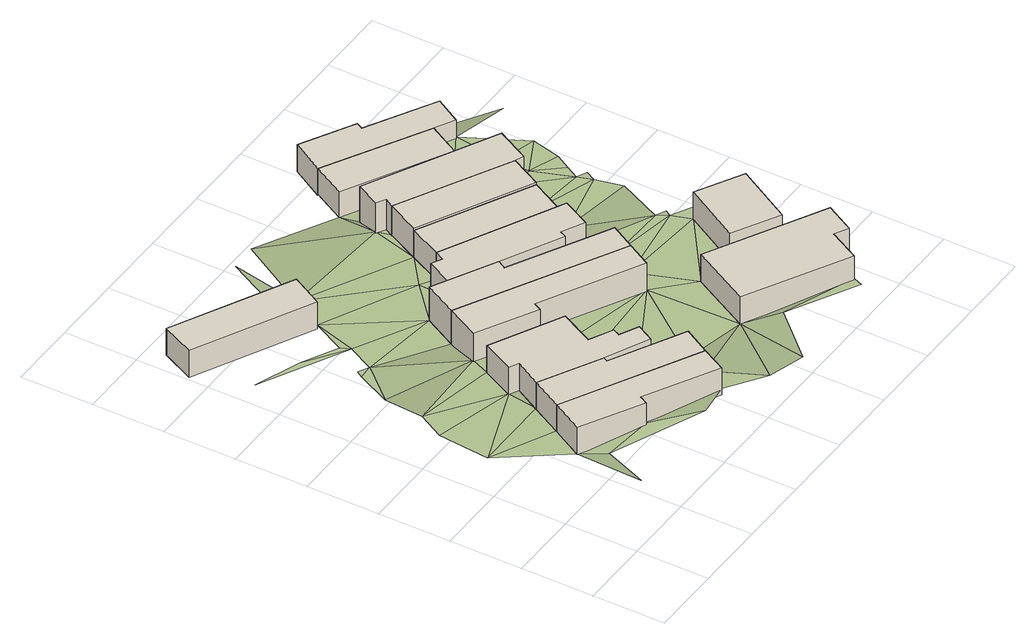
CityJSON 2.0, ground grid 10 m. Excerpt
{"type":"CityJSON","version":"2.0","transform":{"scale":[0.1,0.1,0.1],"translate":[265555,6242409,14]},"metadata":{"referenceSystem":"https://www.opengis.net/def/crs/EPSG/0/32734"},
"CityObjects":{
"building1":{"type":"Building","attributes":{"address":"65 Kingsley Road Salt River Cape Town","building":"house","building:levels":"1","footprint":{"type":"Polygon"},"plus_code":"C5XMX7XW+X4W","ground_height":16.59,"building_height":4.1,"roof_height":20.69},"geometry":[{"type":"Solid","lod":"1","boundaries":[[[[0,1,2,3]],[[1,4,5,2]],[[4,6,7,5]],[[6,8,9,7]],[[8,10,11,9]],[[10,0,3,11]],[[3,2,5,7,9,11]],[[10,8,6,4,1,0]]]]}]},
"building2":{"type":"Building","attributes":{"address":"63 Kingsley Road Salt River Cape Town","building":"house","building:levels":"1","footprint":{"type":"Polygon"},"plus_code":"C5XVXXXJ+XCV","ground_height":16.59,"building_height":4.1,"roof_height":20.69},"geometry":[{"type":"Solid","lod":"1","boundaries":[[[[12,1,2,13]],[[1,0,3,2]],[[0,14,15,3]],[[14,16,17,15]],[[16,18,19,17]],[[18,12,13,19]],[[13,2,3,15,17,19]],[[18,16,14,0,1,12]]]]}]},
"building3":{"type":"Building","attributes":{"address":"72 Kingsley Road Salt River Cape Town","building":"house","building:levels":"1","footprint":{"type":"Polygon"},"plus_code":"C5X6X5XF+XGW","ground_height":14.92,"building_height":4.1,"roof_height":19.02},"geometry":[{"type":"Solid","lod":"1","boundaries":[[[[20,21,22,23]],[[21,24,25,22]],[[24,26,27,25]],[[26,20,23,27]],[[23,22,25,27]],[[26,24,21,20]]]]}]},
"building4":{"type":"Building","attributes":{"address":"61 Kingsley Road Salt River Cape Town","building":"house","building:levels":"1","footprint":{"type":"Polygon"},"plus_code":"C5XQXWX5+XCR","ground_height":16.59,"building_height":4.1,"roof_height":20.69},"geometry":[{"type":"Solid","lod":"1","boundaries":[[[[12,18,19,13]],[[18,28,29,19]],[[28,30,31,29]],[[30,32,33,31]],[[32,34,35,33]],[[34,36,37,35]],[[36,38,39,37]],[[38,40,41,39]],[[40,42,43,41]],[[42,44,45,43]],[[44,12,13,45]],[[13,19,29,31,33,35,37,39,41,43,45]],[[44,42,40,38,36,34,32,30,28,18,12]]]]}]},
"building5":{"type":"Building","attributes":{"address":"59 Kingsley Road Salt River Cape Town","building":"house","building:levels":"1","footprint":{"type":"Polygon"},"plus_code":"C6X4X2XF+XWV","ground_height":16.59,"building_height":4.1,"roof_height":20.69},"geometry":[{"type":"Solid","lod":"1","boundaries":[[[[46,47,48,49]],[[47,50,51,48]],[[50,52,53,51]],[[52,54,55,53]],[[54,56,57,55]],[[56,46,49,57]],[[49,48,51,53,55,57]],[[56,54,52,50,47,46]]]]}]},
"building6":{"type":"Building","attributes":{"address":"57 Kingsley Road Salt River Cape Town","building":"house","building:levels":"1","footprint":{"type":"Polygon"},"plus_code":"C6XCXVX7+XMW","ground_height":16.59,"building_height":4.1,"roof_height":20.69},"geometry":[{"type":"Solid","lod":"1","boundaries":[[[[46,56,57,49]],[[56,58,59,57]],[[58,60,61,59]],[[60,62,63,61]],[[62,64,65,63]],[[64,46,49,65]],[[49,57,59,61,63,65]],[[64,62,60,58,56,46]]]]}]},
"building7":{"type":"Building","attributes":{"address":"55 Kingsley Road Salt River Cape Town","building":"house","building:levels":"1","footprint":{"type":"Polygon"},"plus_code":"C6XHX4XR+XXW","ground_height":15.59,"building_height":4.1,"roof_height":19.69},"geometry":[{"type":"Solid","lod":"1","boundaries":[[[[66,67,68,69]],[[67,70,71,68]],[[70,72,73,71]],[[72,74,75,73]],[[74,76,77,75]],[[76,78,79,77]],[[78,80,81,79]],[[80,82,83,81]],[[82,66,69,83]],[[69,68,71,73,75,77,79,81,83]],[[82,80,78,76,74,72,70,67,66]]]]}]},
"building8":{"type":"Building","attributes":{"address":"53 Kingsley Road Salt River Cape Town","building":"house","building:levels":"1","footprint":{"type":"Polygon"},"plus_code":"C6XPX7XG+XMR","ground_height":15.59,"building_height":4.1,"roof_height":19.69},"geometry":[{"type":"Solid","lod":"1","boundaries":[[[[84,66,69,85]],[[66,82,83,69]],[[82,86,87,83]],[[86,84,85,87]],[[85,69,83,87]],[[86,82,66,84]]]]}]},
"building9":{"type":"Building","attributes":{"address":"42 Chatham Road Salt River Cape Town","building":"house","building:levels":"1","footprint":{"type":"Polygon"},"plus_code":"C7X5X9XW+X6R","ground_height":16.56,"building_height":4.1,"roof_height":20.66},"geometry":[{"type":"Solid","lod":"1","boundaries":[[[[88,89,90,91]],[[89,92,93,90]],[[92,94,95,93]],[[94,96,97,95]],[[96,98,99,97]],[[98,88,91,99]],[[91,90,93,95,97,99]],[[98,96,94,92,89,88]]]]}]},
"building10":{"type":"Building","attributes":{"address":"51 Kingsley Road Salt River Cape Town","building":"house","building:levels":"1","footprint":{"type":"Polygon"},"plus_code":"C6XRXGXJ+XPW","ground_height":15.87,"building_height":4.1,"roof_height":19.97},"geometry":[{"type":"Solid","lod":"1","boundaries":[[[[100,84,101,102]],[[84,86,87,103,101]],[[86,104,105,106,103,87]],[[104,100,102,106,105]],[[102,101,103,106]],[[104,86,84,100]]]]}]},
"building11":{"type":"Building","attributes":{"address":"49 Kingsley Road Salt River Cape Town","building":"house","building:levels":"1","footprint":{"type":"Polygon"},"plus_code":"C6XXXCXM+XQW","ground_height":15.87,"building_height":4.1,"roof_height":19.97},"geometry":[{"type":"Solid","lod":"1","boundaries":[[[[107,108,106,102]],[[108,109,110,106]],[[109,111,112,110]],[[111,113,114,112]],[[113,115,116,114]],[[115,117,118,116]],[[117,107,102,118]],[[102,106,110,112,114,116,118]],[[117,115,113,111,109,108,107]]]]}]},
"building12":{"type":"Building","attributes":{"address":"Salt River Cape Town","building":"house","building:levels":"1","footprint":{"type":"Polygon"},"plus_code":"C6XWXVXP+X7W","ground_height":14.36,"building_height":4.1,"roof_height":18.46},"geometry":[{"type":"Solid","lod":"1","boundaries":[[[[119,120,121,122]],[[120,123,124,121]],[[123,125,126,124]],[[125,119,122,126]],[[122,121,124,126]],[[125,123,120,119]]]]}]},
"building13":{"type":"Building","attributes":{"address":"40 Chatham Road Salt River Cape Town","building":"house","building:levels":"1","footprint":{"type":"Polygon"},"plus_code":"C7XHX8X8+X7R","ground_height":16.56,"building_height":4.1,"roof_height":20.66},"geometry":[{"type":"Solid","lod":"1","boundaries":[[[[127,128,129,130]],[[128,131,132,129]],[[131,133,134,132]],[[133,127,130,134]],[[130,129,132,134]],[[133,131,128,127]]]]}]},
"building14":{"type":"Building","attributes":{"address":"Salt River Cape Town","building":"house","building:levels":"1","footprint":{"type":"Polygon"},"plus_code":"C7X4XRX7+XWV","ground_height":14.36,"building_height":4.1,"roof_height":18.46},"geometry":[{"type":"Solid","lod":"1","boundaries":[[[[135,136,126,122]],[[136,137,138,126]],[[137,139,140,138]],[[139,141,142,140]],[[141,143,144,142]],[[143,145,146,144]],[[145,135,122,146]],[[122,126,138,140,142,144,146]],[[145,143,141,139,137,136,135]]]]}]},
"terrain1":{"type":"TINRelief","geometry":[{"type":"CompositeSurface","lod":"1","boundaries":[[[147,148,149]],[[150,151,148]],[[151,152,153]],[[151,150,154]],[[155,148,147]],[[152,156,153]],[[154,152,151]],[[147,157,155]],[[158,156,159]],[[156,152,40]],[[155,157,8]],[[160,158,161]],[[152,154,44]],[[162,163,164]],[[40,159,156]],[[161,165,160]],[[158,159,161]],[[157,166,8]],[[162,164,167]],[[168,26,169]],[[46,161,159]],[[164,170,167]],[[18,16,28]],[[164,161,64]],[[171,159,40]],[[46,64,161]],[[64,170,164]],[[172,166,173]],[[14,28,16]],[[171,40,38]],[[174,168,169]],[[34,175,36]],[[36,175,38]],[[32,30,34]],[[34,30,175]],[[28,14,30]],[[171,38,176]],[[170,177,169]],[[172,173,98]],[[177,170,64]],[[174,169,178]],[[172,98,14]],[[179,98,173]],[[70,64,72]],[[175,180,38]],[[180,175,30]],[[62,72,64]],[[30,14,180]],[[176,38,180]],[[70,177,64]],[[84,169,177]],[[180,14,98]],[[177,70,66]],[[181,98,179]],[[67,66,70]],[[182,169,183]],[[184,72,62]],[[177,66,84]],[[84,183,169]],[[60,184,62]],[[180,98,96]],[[185,98,181]],[[184,60,186]],[[96,187,180]],[[183,84,100]],[[120,182,183]],[[183,100,188]],[[189,185,181]],[[190,184,191]],[[191,184,186]],[[113,120,183]],[[127,187,96]],[[192,186,187]],[[128,96,131]],[[128,127,96]],[[191,186,193]],[[113,194,120]],[[191,193,195]],[[196,197,195]],[[185,198,199]],[[127,192,187]],[[96,94,131]],[[192,193,186]],[[196,195,200]],[[195,193,201]],[[202,193,192]],[[203,194,113]],[[196,204,205]],[[204,196,206]],[[200,195,201]],[[192,127,207]],[[206,196,200]],[[208,204,206]],[[204,208,203]],[[209,208,206]],[[200,210,206]],[[203,211,194]],[[212,194,211]],[[213,208,209]],[[203,208,214]],[[208,213,214]],[[214,211,203]],[[211,215,139]]]}]}
},
"vertices":[
[303,90,26],[122,187,26],[122,187,67],[303,90,67],[98,143,26],[98,143,67],[181,98,26],[181,98,67],[187,109,26],[187,109,67],[285,56,26],[285,56,67],
[146,230,26],[146,230,67],[324,127,26],[324,127,67],[225,180,26],[225,180,67],[228,186,26],[228,186,67],
[0,626,9],[159,544,9],[159,544,50],[0,626,50],[183,588,9],[183,588,50],[22,671,9],[22,671,50],
[288,157,26],[288,157,67],[301,181,26],[301,181,67],[275,194,26],[275,194,67],[280,204,26],[280,204,67],[248,220,26],[248,220,67],[272,267,26],[272,267,67],[175,317,26],[175,317,67],[153,273,26],[153,273,67],[166,266,26],[166,266,67],
[210,388,16],[186,343,16],[186,343,67],[210,388,67],[267,299,16],[267,299,67],[273,310,16],[273,310,67],[409,237,16],[409,237,67],[428,271,16],[428,271,67],
[447,305,16],[447,305,67],[313,377,16],[313,377,67],[320,389,16],[320,389,67],[235,434,16],[235,434,67],
[306,468,16],[300,455,16],[300,455,57],[306,468,57],[285,463,16],[285,463,57],[267,428,16],[267,428,57],[413,353,16],[413,353,57],[417,362,16],[417,362,57],[448,346,16],[448,346,57],[468,385,16],[468,385,57],[456,391,16],[456,391,57],
[328,513,16],[328,513,57],[479,434,16],[479,434,57],
[550,33,26],[573,76,26],[573,76,67],[550,33,67],[592,66,26],[592,66,67],[614,106,26],[614,106,67],[457,191,26],[457,191,67],[412,108,26],[412,108,67],
[351,558,16],[328,513,60],[351,558,60],[479,434,60],[502,478,16],[502,478,57],[502,478,60],
[351,558,6],[502,478,6],[514,473,6],[514,473,60],[538,519,6],[538,519,60],[363,610,6],[363,610,60],[346,577,6],[346,577,60],[358,570,6],[358,570,60],
[382,680,6],[357,635,6],[357,635,45],[382,680,45],[496,559,6],[496,559,45],[520,603,6],[520,603,45],
[554,261,26],[509,182,26],[509,182,67],[554,261,67],[572,147,26],[572,147,67],[617,226,26],[617,226,67],
[382,680,4],[520,603,4],[547,588,4],[547,588,45],[568,624,4],[568,624,45],[475,676,4],[475,676,45],[480,685,4],[480,685,45],[408,725,4],[408,725,45],
[118,111,27],[98,143,27],[84,45,37],[122,187,27],[35,230,27],[153,273,27],[42,301,27],[146,230,27],[181,98,36],[62,338,27],[239,50,36],[79,400,15],[186,343,26],[102,447,15],[122,448,15],[86,524,15],[22,547,15],[141,485,15],[107,456,15],[285,56,36],[135,498,15],[82,653,9],[183,588,16],[159,544,15],[267,299,26],[303,90,36],[336,20,36],[169,608,6],[286,230,26],[273,310,26],[286,480,16],[213,691,6],[387,5,36],[409,237,26],[450,71,33],[251,693,6],[346,577,16],[413,353,26],[550,33,33],[447,305,26],[428,271,26],[358,570,16],[544,20,33],[417,362,19],[448,346,26],[545,288,26],[536,303,26],[496,559,19],[468,385,19],[479,434,19],[456,391,19],[592,66,33],[573,76,33],[564,406,19],[572,368,19],[550,296,26],[538,519,19],[514,473,19],[502,478,19],[557,426,19],[626,244,26],[537,480,19],[567,444,19],[571,419,19],[547,588,19],[520,603,19],[579,465,19],[589,505,19],[623,569,19]
]}
